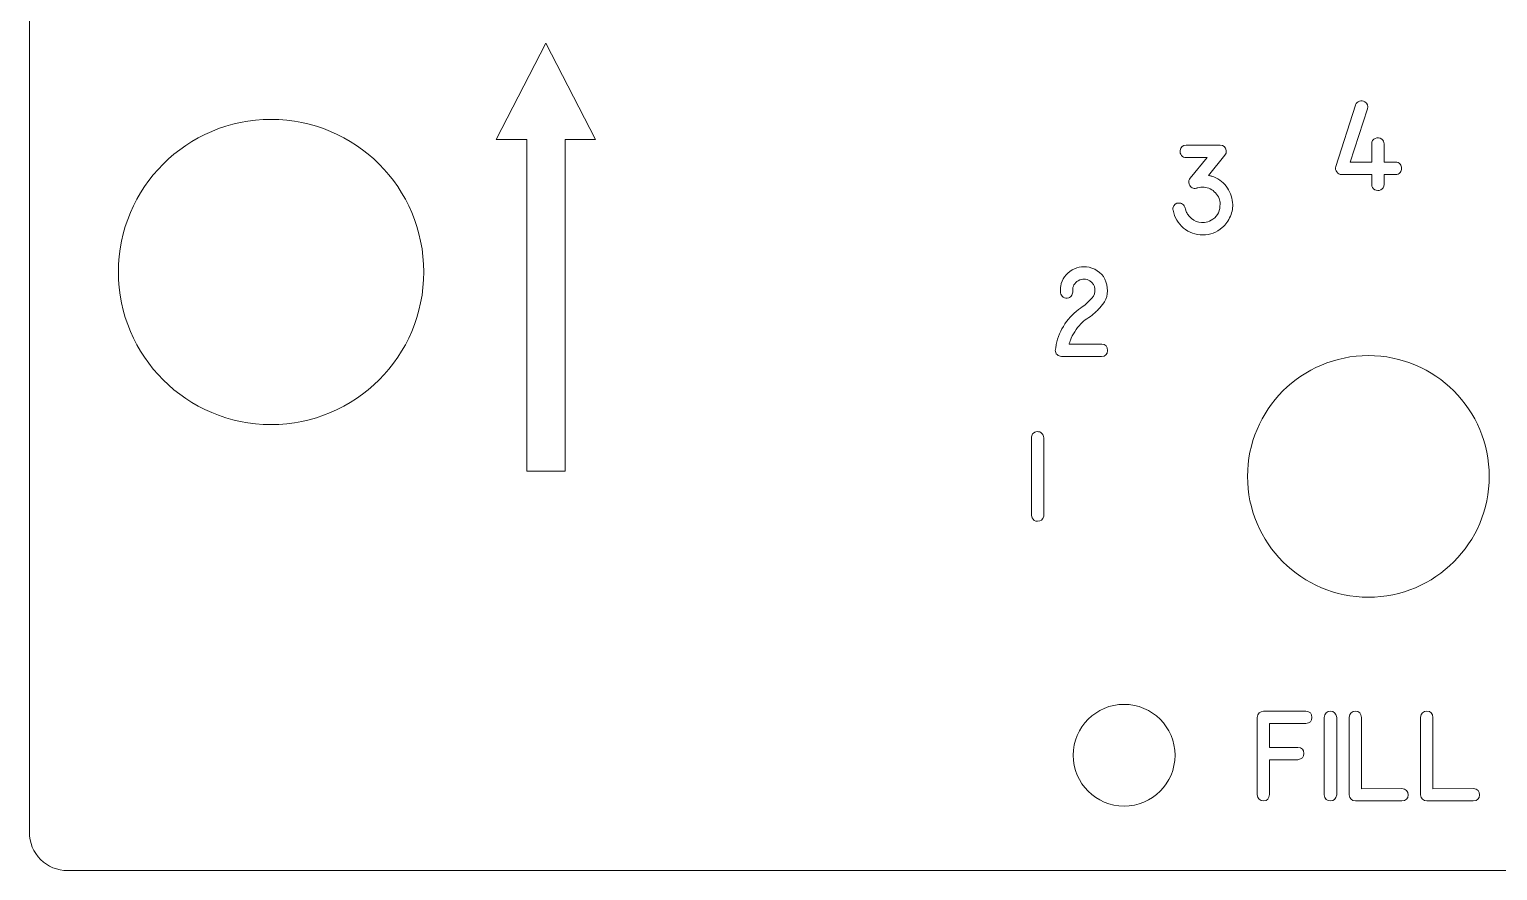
# Model space of a CAD drawing. Header units: millimetres. Extents: x -58 to 88, y -192 to 135.
# Drawn here: x -17 to 40.7, y 69.9 to 103 of the extents above; entities that cross this region are included whole.
import ezdxf

# ---------------------------------------------------------------- set-up
doc = ezdxf.new("R2010")
doc.units = ezdxf.units.MM
doc.header["$MEASUREMENT"] = 0
doc.layers.add('Layer 1', color=7, linetype='Continuous')

msp = doc.modelspace()

# ---------------------------------------------------------------- linework, layer by layer
at = {"layer": 'Layer 1', "color": 250, "lineweight": 9}
for centre, major_axis, ratio in [((-7.533, 93.4657), (0, 6.0001), 0.9999833), ((35.592, 85.4283), (0, 4.75), 1), ((25.992, 74.4658), (0, 2), 1)]:
    msp.add_ellipse(centre, major_axis=major_axis, ratio=ratio, dxfattribs=at)
msp.add_open_spline([(-17.033, 71.4283), (-17.0328, 71.0302), (-16.8744, 70.6485), (-16.5927, 70.3672), (-16.5927, 70.3672), (-16.3111, 70.0859), (-15.9311, 69.928), (-15.533, 69.9283), (-15.533, 69.9283), (-15.533, 69.9283), (86.717, 69.9283), (86.717, 69.9283), (86.717, 69.9283), (87.115, 69.9285), (87.4967, 70.0869), (87.778, 70.3686), (87.778, 70.3686), (88.0593, 70.6502), (88.2172, 71.0302), (88.217, 71.4283), (88.217, 71.4283), (88.217, 71.4283), (88.217, 75.9158), (88.217, 75.9158), (88.217, 75.9158), (88.2167, 76.3139), (88.0583, 76.6955), (87.7767, 76.9768), (87.7767, 76.9768), (87.495, 77.2581), (87.115, 77.416), (86.717, 77.4158), (86.717, 77.4158), (86.717, 77.4158), (84.2545, 77.4158), (84.2545, 77.4158), (84.2545, 77.4158), (82.1109, 77.4158), (80.1301, 78.5594), (79.0583, 80.4158), (79.0583, 80.4158), (77.9865, 82.2722), (77.9865, 84.5594), (79.0583, 86.4158), (79.0583, 86.4158), (80.1301, 88.2722), (82.1109, 89.4158), (84.2545, 89.4158), (84.2545, 89.4158), (84.2545, 89.4158), (86.717, 89.4158), (86.717, 89.4158), (86.717, 89.4158), (87.115, 89.416), (87.4967, 89.5744), (87.778, 89.8561), (87.778, 89.8561), (88.0593, 90.1377), (88.2172, 90.5177), (88.217, 90.9158), (88.217, 90.9158), (88.217, 90.9158), (88.217, 114.0158), (88.217, 114.0158), (88.217, 114.0158), (88.2167, 114.4139), (88.0583, 114.7955), (87.7767, 115.0768), (87.7767, 115.0768), (87.495, 115.3581), (87.115, 115.516), (86.717, 115.5158), (86.717, 115.5158), (86.717, 115.5158), (84.2545, 115.5158), (84.2545, 115.5158), (84.2545, 115.5158), (82.1109, 115.5158), (80.1301, 116.6594), (79.0583, 118.5158), (79.0583, 118.5158), (77.9865, 120.3722), (77.9865, 122.6594), (79.0583, 124.5158), (79.0583, 124.5158), (80.1301, 126.3722), (82.1109, 127.5158), (84.2545, 127.5158), (84.2545, 127.5158), (84.2545, 127.5158), (86.717, 127.5158), (86.717, 127.5158), (86.717, 127.5158), (87.115, 127.516), (87.4967, 127.6744), (87.778, 127.9561), (87.778, 127.9561), (88.0593, 128.2377), (88.2172, 128.6177), (88.217, 129.0158), (88.217, 129.0158), (88.217, 129.0158), (88.217, 133.5033), (88.217, 133.5033), (88.217, 133.5033), (88.2167, 133.9014), (88.0583, 134.283), (87.7767, 134.5643), (87.7767, 134.5643), (87.495, 134.8456), (87.115, 135.0035), (86.717, 135.0033), (86.717, 135.0033), (86.717, 135.0033), (-15.533, 135.0033), (-15.533, 135.0033), (-15.533, 135.0033), (-15.9311, 135.003), (-16.3128, 134.8446), (-16.5941, 134.563), (-16.5941, 134.563), (-16.8754, 134.2813), (-17.0333, 133.9014), (-17.033, 133.5033), (-17.033, 133.5033), (-17.033, 133.5033), (-17.033, 71.4283), (-17.033, 71.4283)], degree=3, knots=[0, 0, 0, 0, 0.030303, 0.030303, 0.030303, 0.030303, 0.0606061, 0.0606061, 0.0606061, 0.0606061, 0.0909091, 0.0909091, 0.0909091, 0.0909091, 0.1212121, 0.1212121, 0.1212121, 0.1212121, 0.1515152, 0.1515152, 0.1515152, 0.1515152, 0.1818182, 0.1818182, 0.1818182, 0.1818182, 0.2121212, 0.2121212, 0.2121212, 0.2121212, 0.2424242, 0.2424242, 0.2424242, 0.2424242, 0.2727273, 0.2727273, 0.2727273, 0.2727273, 0.3030303, 0.3030303, 0.3030303, 0.3030303, 0.3333333, 0.3333333, 0.3333333, 0.3333333, 0.3636364, 0.3636364, 0.3636364, 0.3636364, 0.3939394, 0.3939394, 0.3939394, 0.3939394, 0.4242424, 0.4242424, 0.4242424, 0.4242424, 0.4545455, 0.4545455, 0.4545455, 0.4545455, 0.4848485, 0.4848485, 0.4848485, 0.4848485, 0.5151515, 0.5151515, 0.5151515, 0.5151515, 0.5454545, 0.5454545, 0.5454545, 0.5454545, 0.5757576, 0.5757576, 0.5757576, 0.5757576, 0.6060606, 0.6060606, 0.6060606, 0.6060606, 0.6363636, 0.6363636, 0.6363636, 0.6363636, 0.6666667, 0.6666667, 0.6666667, 0.6666667, 0.6969697, 0.6969697, 0.6969697, 0.6969697, 0.7272727, 0.7272727, 0.7272727, 0.7272727, 0.7575758, 0.7575758, 0.7575758, 0.7575758, 0.7878788, 0.7878788, 0.7878788, 0.7878788, 0.8181818, 0.8181818, 0.8181818, 0.8181818, 0.8484848, 0.8484848, 0.8484848, 0.8484848, 0.8787879, 0.8787879, 0.8787879, 0.8787879, 0.9090909, 0.9090909, 0.9090909, 0.9090909, 0.9393939, 0.9393939, 0.9393939, 0.9393939, 1, 1, 1, 1], dxfattribs=at)
at = {"layer": 'Layer 1', "color": 240, "lineweight": 9}
for points, knots in [([(4.0179, 85.6371), (4.0179, 85.6371), (2.5179, 85.6371), (2.5179, 85.6371), (2.5179, 85.6371), (2.5179, 85.6371), (2.5179, 98.6716), (2.5179, 98.6716), (2.5179, 98.6716), (2.5179, 98.6716), (1.3179, 98.6716), (1.3179, 98.6716), (1.3179, 98.6716), (1.3179, 98.6716), (3.2679, 102.4658), (3.2679, 102.4658), (3.2679, 102.4658), (3.2679, 102.4658), (5.2179, 98.6716), (5.2179, 98.6716), (5.2179, 98.6716), (5.2179, 98.6716), (4.0179, 98.6716), (4.0179, 98.6716), (4.0179, 98.6716), (4.0179, 98.6716), (4.0179, 85.6371), (4.0179, 85.6371)], [0, 0, 0, 0, 0.125, 0.125, 0.125, 0.125, 0.25, 0.25, 0.25, 0.25, 0.375, 0.375, 0.375, 0.375, 0.5, 0.5, 0.5, 0.5, 0.625, 0.625, 0.625, 0.625, 0.75, 0.75, 0.75, 0.75, 1, 1, 1, 1]), ([(34.5446, 97.2959), (34.4617, 97.2959), (34.397, 97.3295), (34.3494, 97.3959), (34.3494, 97.3959), (34.3018, 97.4623), (34.29, 97.5352), (34.3141, 97.6146), (34.3141, 97.6146), (34.3141, 97.6146), (35.0873, 100.0229), (35.0873, 100.0229), (35.0873, 100.0229), (35.0873, 100.024), (35.0873, 100.0258), (35.0879, 100.0281), (35.0879, 100.0281), (35.0885, 100.0305), (35.0897, 100.0329), (35.0908, 100.0346), (35.0908, 100.0346), (35.1196, 100.1081), (35.1696, 100.1563), (35.2408, 100.1793), (35.2408, 100.1793), (35.3119, 100.2028), (35.3819, 100.194), (35.4507, 100.154), (35.4507, 100.154), (35.5577, 100.0869), (35.5906, 99.9935), (35.5506, 99.8729), (35.5506, 99.8729), (35.5506, 99.8729), (34.8786, 97.7834), (34.8786, 97.7834), (34.8786, 97.7834), (34.8786, 97.7834), (35.7211, 97.7834), (35.7211, 97.7834), (35.7211, 97.7834), (35.7211, 97.7834), (35.7211, 98.4983), (35.7211, 98.4983), (35.7211, 98.4983), (35.7211, 98.6018), (35.7676, 98.6753), (35.8605, 98.7188), (35.8605, 98.7188), (35.9539, 98.7623), (36.0398, 98.7529), (36.1192, 98.6894), (36.1192, 98.6894), (36.1785, 98.6412), (36.2085, 98.5777), (36.2085, 98.4983), (36.2085, 98.4983), (36.2085, 98.4983), (36.2085, 97.7834), (36.2085, 97.7834), (36.2085, 97.7834), (36.2085, 97.7834), (36.6548, 97.7834), (36.6548, 97.7834), (36.6548, 97.7834), (36.7341, 97.7834), (36.7935, 97.7581), (36.8341, 97.7069), (36.8341, 97.7069), (36.8741, 97.6558), (36.8941, 97.5999), (36.8941, 97.5388), (36.8941, 97.5388), (36.8941, 97.4782), (36.8741, 97.4224), (36.8341, 97.3718), (36.8341, 97.3718), (36.7935, 97.3212), (36.7341, 97.2959), (36.6548, 97.2959), (36.6548, 97.2959), (36.6548, 97.2959), (36.2085, 97.2959), (36.2085, 97.2959), (36.2085, 97.2959), (36.2085, 97.2812), (36.2085, 97.213), (36.2085, 97.0913), (36.2085, 97.0913), (36.2085, 96.9696), (36.2085, 96.9079), (36.2085, 96.9067), (36.2085, 96.9067), (36.2085, 96.8068), (36.1662, 96.7356), (36.0809, 96.6933), (36.0809, 96.6933), (35.9986, 96.6539), (35.9181, 96.6563), (35.8393, 96.7004), (35.8393, 96.7004), (35.7605, 96.7439), (35.7217, 96.8127), (35.7229, 96.9067), (35.7229, 96.9067), (35.7229, 96.915), (35.7223, 96.9779), (35.7223, 97.096), (35.7223, 97.096), (35.7217, 97.2148), (35.7211, 97.2812), (35.7211, 97.2959), (35.7211, 97.2959), (35.7211, 97.2959), (34.5446, 97.2959), (34.5446, 97.2959)], [0, 0, 0, 0, 0.0333333, 0.0333333, 0.0333333, 0.0333333, 0.0666667, 0.0666667, 0.0666667, 0.0666667, 0.1, 0.1, 0.1, 0.1, 0.1333333, 0.1333333, 0.1333333, 0.1333333, 0.1666667, 0.1666667, 0.1666667, 0.1666667, 0.2, 0.2, 0.2, 0.2, 0.2333333, 0.2333333, 0.2333333, 0.2333333, 0.2666667, 0.2666667, 0.2666667, 0.2666667, 0.3, 0.3, 0.3, 0.3, 0.3333333, 0.3333333, 0.3333333, 0.3333333, 0.3666667, 0.3666667, 0.3666667, 0.3666667, 0.4, 0.4, 0.4, 0.4, 0.4333333, 0.4333333, 0.4333333, 0.4333333, 0.4666667, 0.4666667, 0.4666667, 0.4666667, 0.5, 0.5, 0.5, 0.5, 0.5333333, 0.5333333, 0.5333333, 0.5333333, 0.5666667, 0.5666667, 0.5666667, 0.5666667, 0.6, 0.6, 0.6, 0.6, 0.6333333, 0.6333333, 0.6333333, 0.6333333, 0.6666667, 0.6666667, 0.6666667, 0.6666667, 0.7, 0.7, 0.7, 0.7, 0.7333333, 0.7333333, 0.7333333, 0.7333333, 0.7666667, 0.7666667, 0.7666667, 0.7666667, 0.8, 0.8, 0.8, 0.8, 0.8333333, 0.8333333, 0.8333333, 0.8333333, 0.8666667, 0.8666667, 0.8666667, 0.8666667, 0.9, 0.9, 0.9, 0.9, 0.9333333, 0.9333333, 0.9333333, 0.9333333, 1, 1, 1, 1]), ([(29.7597, 95.9683), (29.7585, 96.0382), (29.7597, 96.1023), (29.7638, 96.1605), (29.7638, 96.1605), (29.7679, 96.2187), (29.755, 96.2828), (29.725, 96.3546), (29.725, 96.3546), (29.6504, 96.5268), (29.5345, 96.6515), (29.3781, 96.7297), (29.3781, 96.7297), (29.2212, 96.8079), (29.0512, 96.8214), (28.869, 96.7697), (28.869, 96.7697), (28.8666, 96.7673), (28.8631, 96.7661), (28.8584, 96.7661), (28.8584, 96.7661), (28.8496, 96.7614), (28.8384, 96.7579), (28.8261, 96.7555), (28.8261, 96.7555), (28.7708, 96.7444), (28.719, 96.7508), (28.6708, 96.7761), (28.6708, 96.7761), (28.6156, 96.8014), (28.5756, 96.8473), (28.5503, 96.9143), (28.5503, 96.9143), (28.5468, 96.9219), (28.5427, 96.939), (28.538, 96.9643), (28.538, 96.9643), (28.5244, 97.0389), (28.5415, 97.1001), (28.5897, 97.1483), (28.5897, 97.1483), (28.5897, 97.1483), (29.2494, 97.9632), (29.2494, 97.9632), (29.2494, 97.9632), (29.2494, 97.9632), (28.4351, 97.9632), (28.4351, 97.9632), (28.4351, 97.9632), (28.3592, 97.9632), (28.2963, 97.9914), (28.2469, 98.0484), (28.2469, 98.0484), (28.1975, 98.1055), (28.1799, 98.1713), (28.1934, 98.2472), (28.1934, 98.2472), (28.2158, 98.383), (28.2951, 98.4506), (28.4333, 98.4506), (28.4333, 98.4506), (28.4333, 98.4506), (29.7615, 98.4506), (29.7615, 98.4506), (29.7615, 98.4506), (29.8979, 98.4506), (29.9784, 98.3806), (30.0025, 98.2407), (30.0025, 98.2407), (30.0137, 98.1637), (29.9967, 98.1014), (29.9508, 98.0543), (29.9508, 98.0543), (29.9508, 98.0543), (29.3099, 97.2635), (29.3099, 97.2635), (29.3099, 97.2635), (29.327, 97.2606), (29.3446, 97.2559), (29.3623, 97.2506), (29.3623, 97.2506), (29.3805, 97.2459), (29.3975, 97.2412), (29.4152, 97.2382), (29.4152, 97.2382), (29.4252, 97.2347), (29.4316, 97.233), (29.434, 97.233), (29.434, 97.233), (29.668, 97.1536), (29.8573, 97.0213), (30.0014, 96.8367), (30.0014, 96.8367), (30.1454, 96.6515), (30.2295, 96.4369), (30.2536, 96.1923), (30.2536, 96.1923), (30.2724, 96.0088), (30.2436, 95.8289), (30.1683, 95.6543), (30.1683, 95.6543), (30.0931, 95.4791), (29.9873, 95.3315), (29.8508, 95.2122), (29.8508, 95.2122), (29.6304, 95.0193), (29.3758, 94.9229), (29.0877, 94.9229), (29.0877, 94.9229), (28.7949, 94.9229), (28.5403, 95.0129), (28.3239, 95.1934), (28.3239, 95.1934), (28.1076, 95.3739), (27.9712, 95.6061), (27.9147, 95.8913), (27.9147, 95.8913), (27.9136, 95.8918), (27.9124, 95.9042), (27.9118, 95.9271), (27.9118, 95.9271), (27.9112, 95.95), (27.9112, 95.9647), (27.9112, 95.97), (27.9112, 95.97), (27.94, 96.1082), (28.0217, 96.177), (28.1576, 96.177), (28.1576, 96.177), (28.1899, 96.177), (28.2334, 96.1635), (28.2887, 96.137), (28.2887, 96.137), (28.3092, 96.1258), (28.3316, 96.1023), (28.3563, 96.0676), (28.3563, 96.0676), (28.381, 96.0324), (28.3933, 96.003), (28.3933, 95.9789), (28.3933, 95.9789), (28.3933, 95.9659), (28.4016, 95.933), (28.4186, 95.8789), (28.4186, 95.8789), (28.4351, 95.8248), (28.4568, 95.779), (28.4833, 95.7413), (28.4833, 95.7413), (28.6738, 95.455), (28.9378, 95.3539), (29.2752, 95.4379), (29.2752, 95.4379), (29.3699, 95.4621), (29.4616, 95.5161), (29.5522, 95.5996), (29.5522, 95.5996), (29.6421, 95.6837), (29.7009, 95.7725), (29.7286, 95.8666), (29.7286, 95.8666), (29.7297, 95.8713), (29.735, 95.8895), (29.745, 95.9201), (29.745, 95.9201), (29.7544, 95.9512), (29.7597, 95.9671), (29.7597, 95.9683)], [0, 0, 0, 0, 0.0232558, 0.0232558, 0.0232558, 0.0232558, 0.0465116, 0.0465116, 0.0465116, 0.0465116, 0.0697674, 0.0697674, 0.0697674, 0.0697674, 0.0930233, 0.0930233, 0.0930233, 0.0930233, 0.1162791, 0.1162791, 0.1162791, 0.1162791, 0.1395349, 0.1395349, 0.1395349, 0.1395349, 0.1627907, 0.1627907, 0.1627907, 0.1627907, 0.1860465, 0.1860465, 0.1860465, 0.1860465, 0.2093023, 0.2093023, 0.2093023, 0.2093023, 0.2325581, 0.2325581, 0.2325581, 0.2325581, 0.255814, 0.255814, 0.255814, 0.255814, 0.2790698, 0.2790698, 0.2790698, 0.2790698, 0.3023256, 0.3023256, 0.3023256, 0.3023256, 0.3255814, 0.3255814, 0.3255814, 0.3255814, 0.3488372, 0.3488372, 0.3488372, 0.3488372, 0.372093, 0.372093, 0.372093, 0.372093, 0.3953488, 0.3953488, 0.3953488, 0.3953488, 0.4186047, 0.4186047, 0.4186047, 0.4186047, 0.4418605, 0.4418605, 0.4418605, 0.4418605, 0.4651163, 0.4651163, 0.4651163, 0.4651163, 0.4883721, 0.4883721, 0.4883721, 0.4883721, 0.5116279, 0.5116279, 0.5116279, 0.5116279, 0.5348837, 0.5348837, 0.5348837, 0.5348837, 0.5581395, 0.5581395, 0.5581395, 0.5581395, 0.5813953, 0.5813953, 0.5813953, 0.5813953, 0.6046512, 0.6046512, 0.6046512, 0.6046512, 0.627907, 0.627907, 0.627907, 0.627907, 0.6511628, 0.6511628, 0.6511628, 0.6511628, 0.6744186, 0.6744186, 0.6744186, 0.6744186, 0.6976744, 0.6976744, 0.6976744, 0.6976744, 0.7209302, 0.7209302, 0.7209302, 0.7209302, 0.744186, 0.744186, 0.744186, 0.744186, 0.7674419, 0.7674419, 0.7674419, 0.7674419, 0.7906977, 0.7906977, 0.7906977, 0.7906977, 0.8139535, 0.8139535, 0.8139535, 0.8139535, 0.8372093, 0.8372093, 0.8372093, 0.8372093, 0.8604651, 0.8604651, 0.8604651, 0.8604651, 0.8837209, 0.8837209, 0.8837209, 0.8837209, 0.9069767, 0.9069767, 0.9069767, 0.9069767, 0.9302326, 0.9302326, 0.9302326, 0.9302326, 0.9534884, 0.9534884, 0.9534884, 0.9534884, 1, 1, 1, 1]), ([(23.5297, 90.1448), (23.4621, 90.1448), (23.4045, 90.1683), (23.3568, 90.2153), (23.3568, 90.2153), (23.3092, 90.2624), (23.2851, 90.3206), (23.2851, 90.3894), (23.2851, 90.3894), (23.2851, 90.3917), (23.291, 90.4282), (23.3033, 90.4987), (23.3033, 90.4987), (23.3151, 90.5693), (23.3221, 90.6098), (23.3245, 90.6204), (23.3245, 90.6204), (23.3833, 90.9015), (23.4973, 91.169), (23.6667, 91.423), (23.6667, 91.423), (23.836, 91.6764), (24.0406, 91.8845), (24.2805, 92.0462), (24.2805, 92.0462), (24.3658, 92.1038), (24.4428, 92.1638), (24.5122, 92.2261), (24.5122, 92.2261), (24.5821, 92.289), (24.6527, 92.3596), (24.725, 92.4372), (24.725, 92.4372), (24.8179, 92.543), (24.8585, 92.663), (24.8467, 92.7976), (24.8467, 92.7976), (24.8343, 92.9316), (24.7679, 93.0381), (24.6462, 93.1163), (24.6462, 93.1163), (24.4969, 93.2092), (24.3452, 93.2115), (24.1911, 93.1227), (24.1911, 93.1227), (24.0371, 93.0345), (23.9636, 92.9022), (23.9706, 92.727), (23.9706, 92.727), (23.9706, 92.7235), (23.9712, 92.7194), (23.9718, 92.7159), (23.9718, 92.7159), (23.9718, 92.7118), (23.9724, 92.7076), (23.9724, 92.7041), (23.9724, 92.7041), (23.9795, 92.6518), (23.9665, 92.6), (23.9342, 92.5501), (23.9342, 92.5501), (23.9024, 92.5001), (23.8613, 92.4678), (23.8125, 92.4531), (23.8125, 92.4531), (23.7366, 92.4289), (23.6661, 92.436), (23.6014, 92.4754), (23.6014, 92.4754), (23.5362, 92.5142), (23.4991, 92.5718), (23.4903, 92.6477), (23.4903, 92.6477), (23.4868, 92.6577), (23.4862, 92.7006), (23.4891, 92.7753), (23.4891, 92.7753), (23.4921, 92.8499), (23.495, 92.8934), (23.4985, 92.9058), (23.4985, 92.9058), (23.5503, 93.1886), (23.699, 93.4014), (23.9442, 93.5443), (23.9442, 93.5443), (24.1894, 93.6872), (24.4481, 93.7119), (24.7197, 93.619), (24.7197, 93.619), (25.0425, 93.5067), (25.2394, 93.2868), (25.3106, 92.9593), (25.3106, 92.9593), (25.3817, 92.6318), (25.3053, 92.346), (25.0801, 92.1015), (25.0801, 92.1015), (25.0343, 92.0521), (24.9878, 92.0039), (24.9414, 91.9562), (24.9414, 91.9562), (24.8949, 91.908), (24.8449, 91.8628), (24.7926, 91.8192), (24.7926, 91.8192), (24.7097, 91.7499), (24.6227, 91.6864), (24.5316, 91.6276), (24.5316, 91.6276), (24.4398, 91.5694), (24.3581, 91.5006), (24.2858, 91.4212), (24.2858, 91.4212), (24.2035, 91.3295), (24.1253, 91.2284), (24.0524, 91.1178), (24.0524, 91.1178), (23.9795, 91.0079), (23.9218, 90.8944), (23.8795, 90.7786), (23.8795, 90.7786), (23.876, 90.7715), (23.8672, 90.7462), (23.8525, 90.7027), (23.8525, 90.7027), (23.8384, 90.6592), (23.8313, 90.6357), (23.8313, 90.6322), (23.8313, 90.6322), (23.8313, 90.6322), (25.1095, 90.6322), (25.1095, 90.6322), (25.1095, 90.6322), (25.2677, 90.6216), (25.3447, 90.5381), (25.34, 90.3805), (25.34, 90.3805), (25.3353, 90.2235), (25.2559, 90.1448), (25.1007, 90.1448), (25.1007, 90.1448), (25.1007, 90.1448), (23.5297, 90.1448), (23.5297, 90.1448)], [0, 0, 0, 0, 0.027027, 0.027027, 0.027027, 0.027027, 0.0540541, 0.0540541, 0.0540541, 0.0540541, 0.0810811, 0.0810811, 0.0810811, 0.0810811, 0.1081081, 0.1081081, 0.1081081, 0.1081081, 0.1351351, 0.1351351, 0.1351351, 0.1351351, 0.1621622, 0.1621622, 0.1621622, 0.1621622, 0.1891892, 0.1891892, 0.1891892, 0.1891892, 0.2162162, 0.2162162, 0.2162162, 0.2162162, 0.2432432, 0.2432432, 0.2432432, 0.2432432, 0.2702703, 0.2702703, 0.2702703, 0.2702703, 0.2972973, 0.2972973, 0.2972973, 0.2972973, 0.3243243, 0.3243243, 0.3243243, 0.3243243, 0.3513514, 0.3513514, 0.3513514, 0.3513514, 0.3783784, 0.3783784, 0.3783784, 0.3783784, 0.4054054, 0.4054054, 0.4054054, 0.4054054, 0.4324324, 0.4324324, 0.4324324, 0.4324324, 0.4594595, 0.4594595, 0.4594595, 0.4594595, 0.4864865, 0.4864865, 0.4864865, 0.4864865, 0.5135135, 0.5135135, 0.5135135, 0.5135135, 0.5405405, 0.5405405, 0.5405405, 0.5405405, 0.5675676, 0.5675676, 0.5675676, 0.5675676, 0.5945946, 0.5945946, 0.5945946, 0.5945946, 0.6216216, 0.6216216, 0.6216216, 0.6216216, 0.6486486, 0.6486486, 0.6486486, 0.6486486, 0.6756757, 0.6756757, 0.6756757, 0.6756757, 0.7027027, 0.7027027, 0.7027027, 0.7027027, 0.7297297, 0.7297297, 0.7297297, 0.7297297, 0.7567568, 0.7567568, 0.7567568, 0.7567568, 0.7837838, 0.7837838, 0.7837838, 0.7837838, 0.8108108, 0.8108108, 0.8108108, 0.8108108, 0.8378378, 0.8378378, 0.8378378, 0.8378378, 0.8648649, 0.8648649, 0.8648649, 0.8648649, 0.8918919, 0.8918919, 0.8918919, 0.8918919, 0.9189189, 0.9189189, 0.9189189, 0.9189189, 0.9459459, 0.9459459, 0.9459459, 0.9459459, 1, 1, 1, 1]), ([(22.8364, 83.907), (22.8364, 83.8923), (22.8346, 83.8758), (22.8311, 83.8588), (22.8311, 83.8588), (22.8034, 83.7288), (22.7235, 83.6642), (22.59, 83.6642), (22.59, 83.6642), (22.4924, 83.6642), (22.4201, 83.7094), (22.3731, 83.8), (22.3731, 83.8), (22.3625, 83.8176), (22.3543, 83.8529), (22.3472, 83.907), (22.3472, 83.907), (22.3472, 83.907), (22.3472, 86.9455), (22.3472, 86.9455), (22.3472, 86.9455), (22.3507, 86.9731), (22.3548, 86.999), (22.3601, 87.0237), (22.3601, 87.0237), (22.3654, 87.0484), (22.3778, 87.0725), (22.3972, 87.0954), (22.3972, 87.0954), (22.443, 87.1519), (22.5024, 87.1825), (22.5747, 87.1877), (22.5747, 87.1877), (22.6471, 87.1925), (22.7094, 87.1695), (22.7623, 87.1178), (22.7623, 87.1178), (22.7899, 87.0901), (22.8076, 87.0637), (22.8158, 87.0384), (22.8158, 87.0384), (22.824, 87.0131), (22.8305, 86.9826), (22.8364, 86.9455), (22.8364, 86.9455), (22.8364, 86.9455), (22.8364, 83.907), (22.8364, 83.907)], [0, 0, 0, 0, 0.0769231, 0.0769231, 0.0769231, 0.0769231, 0.1538462, 0.1538462, 0.1538462, 0.1538462, 0.2307692, 0.2307692, 0.2307692, 0.2307692, 0.3076923, 0.3076923, 0.3076923, 0.3076923, 0.3846154, 0.3846154, 0.3846154, 0.3846154, 0.4615385, 0.4615385, 0.4615385, 0.4615385, 0.5384615, 0.5384615, 0.5384615, 0.5384615, 0.6153846, 0.6153846, 0.6153846, 0.6153846, 0.6923077, 0.6923077, 0.6923077, 0.6923077, 0.7692308, 0.7692308, 0.7692308, 0.7692308, 0.8461538, 0.8461538, 0.8461538, 0.8461538, 1, 1, 1, 1]), ([(31.2225, 72.9156), (31.2225, 72.9156), (31.2225, 75.9541), (31.2225, 75.9541), (31.2225, 75.9541), (31.2431, 76.1058), (31.3248, 76.1875), (31.4671, 76.1987), (31.4671, 76.1987), (31.4671, 76.1987), (33.1345, 76.1987), (33.1345, 76.1987), (33.1345, 76.1987), (33.2938, 76.1864), (33.3738, 76.1046), (33.3738, 75.9547), (33.3738, 75.9547), (33.3738, 75.8054), (33.2927, 75.7248), (33.131, 75.7148), (33.131, 75.7148), (33.131, 75.7148), (31.7064, 75.7148), (31.7064, 75.7148), (31.7064, 75.7148), (31.7064, 75.7148), (31.7064, 74.7723), (31.7064, 74.7723), (31.7064, 74.7723), (31.7064, 74.7723), (32.8176, 74.7723), (32.8176, 74.7723), (32.8176, 74.7723), (32.9758, 74.7612), (33.0563, 74.6836), (33.0587, 74.5401), (33.0587, 74.5401), (33.061, 74.3966), (32.9805, 74.3126), (32.8176, 74.2885), (32.8176, 74.2885), (32.8176, 74.2885), (31.7064, 74.2885), (31.7064, 74.2885), (31.7064, 74.2885), (31.7064, 74.2885), (31.7064, 72.9156), (31.7064, 72.9156), (31.7064, 72.9156), (31.6952, 72.7574), (31.617, 72.6769), (31.473, 72.6745), (31.473, 72.6745), (31.3289, 72.6722), (31.2454, 72.7527), (31.2225, 72.9156)], [0, 0, 0, 0, 0.0666667, 0.0666667, 0.0666667, 0.0666667, 0.1333333, 0.1333333, 0.1333333, 0.1333333, 0.2, 0.2, 0.2, 0.2, 0.2666667, 0.2666667, 0.2666667, 0.2666667, 0.3333333, 0.3333333, 0.3333333, 0.3333333, 0.4, 0.4, 0.4, 0.4, 0.4666667, 0.4666667, 0.4666667, 0.4666667, 0.5333333, 0.5333333, 0.5333333, 0.5333333, 0.6, 0.6, 0.6, 0.6, 0.6666667, 0.6666667, 0.6666667, 0.6666667, 0.7333333, 0.7333333, 0.7333333, 0.7333333, 0.8, 0.8, 0.8, 0.8, 0.8666667, 0.8666667, 0.8666667, 0.8666667, 1, 1, 1, 1]), ([(34.3451, 72.9085), (34.3198, 72.7468), (34.2381, 72.6663), (34.0999, 72.6669), (34.0999, 72.6669), (33.9611, 72.6675), (33.88, 72.748), (33.8559, 72.9085), (33.8559, 72.9085), (33.8559, 72.9085), (33.8559, 75.9541), (33.8559, 75.9541), (33.8559, 75.9541), (33.88, 76.1158), (33.9611, 76.1975), (34.0999, 76.1981), (34.0999, 76.1981), (34.2381, 76.1987), (34.3198, 76.117), (34.3451, 75.9541), (34.3451, 75.9541), (34.3451, 75.9541), (34.3451, 72.9085), (34.3451, 72.9085)], [0, 0, 0, 0, 0.1428571, 0.1428571, 0.1428571, 0.1428571, 0.2857143, 0.2857143, 0.2857143, 0.2857143, 0.4285714, 0.4285714, 0.4285714, 0.4285714, 0.5714286, 0.5714286, 0.5714286, 0.5714286, 0.7142857, 0.7142857, 0.7142857, 0.7142857, 1, 1, 1, 1]), ([(35.0788, 72.6692), (34.9377, 72.6786), (34.856, 72.758), (34.8342, 72.9085), (34.8342, 72.9085), (34.8342, 72.9085), (34.8342, 75.9541), (34.8342, 75.9541), (34.8342, 75.9541), (34.8583, 76.1193), (34.9424, 76.2005), (35.0858, 76.1981), (35.0858, 76.1981), (35.2293, 76.1952), (35.3075, 76.1134), (35.3198, 75.9541), (35.3198, 75.9541), (35.3198, 75.9541), (35.3198, 73.1502), (35.3198, 73.1502), (35.3198, 73.1502), (35.3198, 73.1502), (36.9097, 73.1514), (36.9097, 73.1514), (36.9097, 73.1514), (37.0731, 73.1331), (37.1537, 73.0508), (37.1519, 72.9044), (37.1519, 72.9044), (37.1501, 72.758), (37.069, 72.6798), (36.9079, 72.6692), (36.9079, 72.6692), (36.9079, 72.6692), (35.0788, 72.6692), (35.0788, 72.6692)], [0, 0, 0, 0, 0.1, 0.1, 0.1, 0.1, 0.2, 0.2, 0.2, 0.2, 0.3, 0.3, 0.3, 0.3, 0.4, 0.4, 0.4, 0.4, 0.5, 0.5, 0.5, 0.5, 0.6, 0.6, 0.6, 0.6, 0.7, 0.7, 0.7, 0.7, 0.8, 0.8, 0.8, 0.8, 1, 1, 1, 1]), ([(37.8863, 72.6692), (37.7452, 72.6786), (37.6635, 72.758), (37.6417, 72.9085), (37.6417, 72.9085), (37.6417, 72.9085), (37.6417, 75.9541), (37.6417, 75.9541), (37.6417, 75.9541), (37.6658, 76.1193), (37.7499, 76.2005), (37.8933, 76.1981), (37.8933, 76.1981), (38.0368, 76.1952), (38.115, 76.1134), (38.1273, 75.9541), (38.1273, 75.9541), (38.1273, 75.9541), (38.1273, 73.1502), (38.1273, 73.1502), (38.1273, 73.1502), (38.1273, 73.1502), (39.7172, 73.1514), (39.7172, 73.1514), (39.7172, 73.1514), (39.8806, 73.1331), (39.9612, 73.0508), (39.9594, 72.9044), (39.9594, 72.9044), (39.9576, 72.758), (39.8765, 72.6798), (39.7154, 72.6692), (39.7154, 72.6692), (39.7154, 72.6692), (37.8863, 72.6692), (37.8863, 72.6692)], [0, 0, 0, 0, 0.1, 0.1, 0.1, 0.1, 0.2, 0.2, 0.2, 0.2, 0.3, 0.3, 0.3, 0.3, 0.4, 0.4, 0.4, 0.4, 0.5, 0.5, 0.5, 0.5, 0.6, 0.6, 0.6, 0.6, 0.7, 0.7, 0.7, 0.7, 0.8, 0.8, 0.8, 0.8, 1, 1, 1, 1])]:
    msp.add_open_spline(points, degree=3, knots=knots, dxfattribs=at)

doc.saveas('drawing.dxf')
